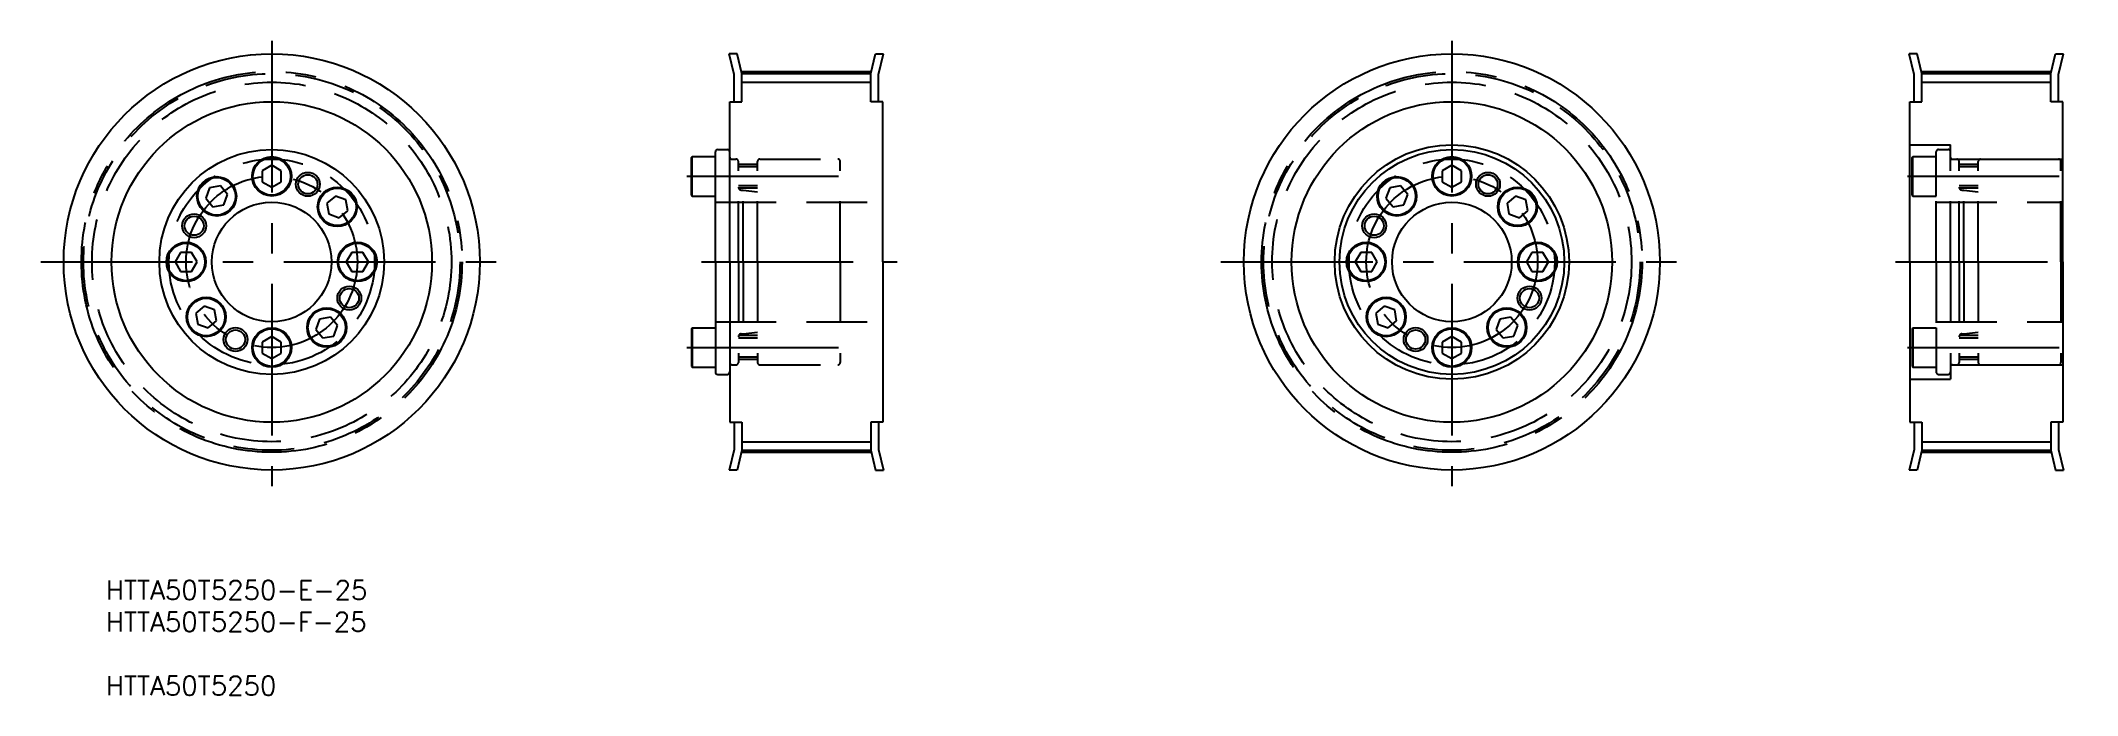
# Model space of a CAD drawing. Extents: x 1 to 427, y 12 to 148.
import ezdxf

# ---------------------------------------------------------------- set-up
doc = ezdxf.new("R2010")
doc.units = 0
doc.header["$PDMODE"] = 1
doc.linetypes.add('CENTER', pattern=[50.8, 31.75, -6.35, 6.35, -6.35])
doc.linetypes.add('DASHED', pattern=[19.05, 12.7, -6.35])
doc.layers.get('0').update_dxf_attribs({"linetype": 'CONTINUOUS'})
doc.layers.add('CENTER', color=1, linetype='CENTER')
doc.styles.add('MISUMI', font='txt.shx')

# ---------------------------------------------------------------- blocks, each defined once
blk = doc.blocks.new('*U6')
at = {"color": 7, "linetype": 'CONTINUOUS', "style": 'MISUMI'}
for s, p in [('HTTA50T5250-E-25', (15.05, 31.56)), ('HTTA50T5250-F-25', (15.05, 24.9)), ('HTTA50T5250', (15.05, 11.56))]:
    blk.add_text(s, height=4, dxfattribs=at).set_placement(p)

msp = doc.modelspace()

# ---------------------------------------------------------------- linework, layer by layer
at = {"color": 7, "linetype": 'CONTINUOUS'}
for p, q in [((146.4, 141.33), (145.38, 145.64)), ((147.03, 145.64), (145.38, 145.64)), ((148, 141.52), (147.03, 145.64)), ((175, 141.52), (175.96, 145.64)), ((175.96, 145.64), (177.61, 145.64)), ((176.6, 141.33), (177.61, 145.64)), ((393.14, 141.33), (392.13, 145.64)), ((393.78, 145.64), (392.13, 145.64)), ((394.74, 141.52), (393.78, 145.64)), ((421.74, 141.52), (422.71, 145.64)), ((422.71, 145.64), (424.36, 145.64)), ((423.34, 141.33), (424.36, 145.64)), ((146.4, 135.64), (146.4, 141.33)), ((148, 135.64), (148, 141.52)), ((148, 141.52), (175, 141.52)), ((175, 135.64), (175, 141.52)), ((176.6, 135.64), (176.6, 141.33)), ((393.14, 135.64), (393.14, 141.33)), ((394.74, 135.64), (394.74, 141.52)), ((394.74, 141.52), (421.74, 141.52)), ((421.74, 135.64), (421.74, 141.52)), ((423.34, 135.64), (423.34, 141.33)), ((145.5, 102.14), (145.5, 135.64)), ((145.5, 135.64), (148, 135.64)), ((177.5, 135.64), (175, 135.64)), ((177.5, 102.14), (177.5, 135.64)), ((392.24, 102.14), (392.24, 135.64)), ((392.24, 135.64), (394.74, 135.64)), ((424.24, 135.64), (421.74, 135.64)), ((424.24, 102.14), (424.24, 135.64)), ((137.5, 123.97), (137.61, 124.17)), ((137.5, 116.12), (137.5, 123.97)), ((137.61, 115.92), (137.61, 124.17)), ((137.61, 124.17), (142.5, 124.17)), ((142.5, 102.14), (142.5, 125.14)), ((142.5, 115.92), (142.5, 124.17)), ((143, 125.64), (145, 125.64)), ((145.5, 102.14), (145.5, 125.14)), ((49.73, 122.35), (47.73, 121.2)), ((47.73, 121.2), (47.73, 118.89)), ((51.73, 121.2), (49.73, 122.35)), ((50.73, 121.78), (50.73, 121.78)), ((51.23, 121.49), (51.23, 121.49)), ((51.73, 118.89), (51.73, 121.2)), ((142.5, 117.54), (142.5, 122.54)), ((296.48, 122.35), (294.48, 121.2)), ((294.48, 121.2), (294.48, 118.89)), ((298.48, 121.2), (296.48, 122.35)), ((297.48, 121.78), (297.48, 121.78)), ((297.98, 121.49), (297.98, 121.49)), ((298.48, 118.89), (298.48, 121.2)), ((36.74, 117.63), (35.95, 115.46)), ((35.95, 115.46), (37.43, 113.69)), ((39.01, 118.03), (36.74, 117.63)), ((40.5, 116.26), (39.01, 118.03)), ((39.71, 114.09), (40.5, 116.26)), ((47.73, 118.89), (49.73, 117.74)), ((49.73, 117.74), (51.73, 118.89)), ((63.04, 115.92), (61.27, 114.44)), ((65.21, 115.13), (63.04, 115.92)), ((65.61, 112.86), (65.21, 115.13)), ((137.5, 116.12), (137.61, 115.92)), ((137.61, 115.92), (142.5, 115.92)), ((283.49, 117.63), (282.7, 115.46)), ((282.7, 115.46), (284.18, 113.69)), ((285.76, 118.03), (283.49, 117.63)), ((287.25, 116.26), (285.76, 118.03)), ((286.46, 114.09), (287.25, 116.26)), ((294.48, 118.89), (296.48, 117.74)), ((296.48, 117.74), (298.48, 118.89)), ((309.79, 115.92), (308.02, 114.44)), ((311.96, 115.13), (309.79, 115.92)), ((312.36, 112.86), (311.96, 115.13)), ((37.43, 113.69), (39.71, 114.09)), ((61.27, 114.44), (61.67, 112.17)), ((61.67, 112.17), (63.84, 111.38)), ((63.84, 111.38), (65.61, 112.86)), ((284.18, 113.69), (286.46, 114.09)), ((308.02, 114.44), (308.42, 112.17)), ((308.42, 112.17), (310.59, 111.38)), ((310.59, 111.38), (312.36, 112.86)), ((30.67, 104.14), (29.52, 102.14)), ((32.98, 104.14), (30.67, 104.14)), ((34.14, 102.14), (32.98, 104.14)), ((66.47, 104.14), (65.32, 102.14)), ((68.78, 104.14), (66.47, 104.14)), ((69.94, 102.14), (68.78, 104.14)), ((277.42, 104.14), (276.27, 102.14)), ((279.73, 104.14), (277.42, 104.14)), ((280.89, 102.14), (279.73, 104.14)), ((313.22, 104.14), (312.07, 102.14)), ((315.53, 104.14), (313.22, 104.14)), ((316.69, 102.14), (315.53, 104.14)), ((29.52, 102.14), (30.67, 100.14)), ((30.67, 100.14), (32.98, 100.14)), ((32.98, 100.14), (34.14, 102.14)), ((65.32, 102.14), (66.47, 100.14)), ((66.47, 100.14), (68.78, 100.14)), ((68.78, 100.14), (69.94, 102.14)), ((142.5, 102.14), (142.5, 79.14)), ((145.5, 102.14), (145.5, 79.14)), ((145.5, 102.14), (145.5, 68.64)), ((177.5, 102.14), (177.5, 68.64)), ((276.27, 102.14), (277.42, 100.14)), ((277.42, 100.14), (279.73, 100.14)), ((279.73, 100.14), (280.89, 102.14)), ((312.07, 102.14), (313.22, 100.14)), ((313.22, 100.14), (315.53, 100.14)), ((315.53, 100.14), (316.69, 102.14)), ((392.24, 102.14), (392.24, 68.64)), ((424.24, 102.14), (424.24, 68.64)), ((35.61, 92.91), (33.85, 91.43)), ((33.85, 91.43), (34.25, 89.15)), ((37.79, 92.12), (35.61, 92.91)), ((36.42, 88.36), (38.19, 89.85)), ((38.19, 89.85), (37.79, 92.12)), ((59.75, 90.2), (58.96, 88.03)), ((62.02, 90.6), (59.75, 90.2)), ((63.51, 88.83), (62.02, 90.6)), ((282.36, 92.91), (280.59, 91.43)), ((280.59, 91.43), (281, 89.15)), ((284.53, 92.12), (282.36, 92.91)), ((283.17, 88.36), (284.93, 89.85)), ((284.93, 89.85), (284.53, 92.12)), ((306.5, 90.2), (305.71, 88.03)), ((308.77, 90.6), (306.5, 90.2)), ((310.26, 88.83), (308.77, 90.6)), ((34.25, 89.15), (36.42, 88.36)), ((49.73, 86.55), (47.73, 85.4)), ((47.73, 85.4), (47.73, 83.09)), ((51.73, 85.4), (49.73, 86.55)), ((51.73, 83.09), (51.73, 85.4)), ((58.96, 88.03), (60.44, 86.26)), ((60.44, 86.26), (62.72, 86.66)), ((62.72, 86.66), (63.51, 88.83)), ((137.5, 88.17), (137.61, 88.37)), ((137.5, 88.17), (137.5, 80.32)), ((137.61, 88.37), (142.5, 88.37)), ((137.61, 88.37), (137.61, 80.12)), ((142.5, 88.37), (142.5, 80.12)), ((142.5, 86.74), (142.5, 81.74)), ((281, 89.15), (283.17, 88.36)), ((296.48, 86.55), (294.48, 85.4)), ((294.48, 85.4), (294.48, 83.09)), ((298.48, 85.4), (296.48, 86.55)), ((298.48, 83.09), (298.48, 85.4)), ((305.71, 88.03), (307.19, 86.26)), ((307.19, 86.26), (309.47, 86.66)), ((309.47, 86.66), (310.26, 88.83)), ((47.73, 83.09), (49.73, 81.94)), ((49.73, 81.94), (51.73, 83.09)), ((294.48, 83.09), (296.48, 81.94)), ((296.48, 81.94), (298.48, 83.09)), ((137.5, 80.32), (137.61, 80.12)), ((137.61, 80.12), (142.5, 80.12)), ((143, 78.64), (145, 78.64)), ((145.5, 68.64), (148, 68.64)), ((146.4, 68.64), (146.4, 62.95)), ((148, 68.64), (148, 62.77)), ((175, 68.64), (175, 62.77)), ((177.5, 68.64), (175, 68.64)), ((176.6, 68.64), (176.6, 62.95)), ((392.24, 68.64), (394.74, 68.64)), ((393.14, 68.64), (393.14, 62.95)), ((394.74, 68.64), (394.74, 62.77)), ((421.74, 68.64), (421.74, 62.77)), ((424.24, 68.64), (421.74, 68.64)), ((423.34, 68.64), (423.34, 62.95)), ((146.4, 62.95), (145.38, 58.64)), ((148, 62.77), (147.03, 58.64)), ((148, 62.77), (175, 62.77)), ((175, 62.77), (175.96, 58.64)), ((176.6, 62.95), (177.61, 58.64)), ((393.14, 62.95), (392.13, 58.64)), ((394.74, 62.77), (393.78, 58.64)), ((394.74, 62.77), (421.74, 62.77)), ((421.74, 62.77), (422.71, 58.64)), ((423.34, 62.95), (424.36, 58.64)), ((147.03, 58.64), (145.38, 58.64)), ((175.96, 58.64), (177.61, 58.64)), ((393.78, 58.64), (392.13, 58.64)), ((422.71, 58.64), (424.36, 58.64))]:
    msp.add_line(p, q, dxfattribs=at)
at = {"color": 3, "linetype": 'CONTINUOUS'}
for p, q in [((148, 139.72), (175, 139.72)), ((394.74, 139.72), (421.74, 139.72)), ((148, 64.57), (175, 64.57)), ((394.74, 64.57), (421.74, 64.57))]:
    msp.add_line(p, q, dxfattribs=at)
at = {"color": 3, "linetype": 'DASHED'}
for p, q in [((145.91, 123.64), (146.8, 123.64)), ((151.8, 123.64), (168.1, 123.64)), ((392.24, 126.64), (400.74, 126.64)), ((392.74, 123.97), (392.86, 124.17)), ((392.74, 116.12), (392.74, 123.97)), ((392.86, 115.92), (392.86, 124.17)), ((392.86, 124.17), (397.74, 124.17)), ((397.74, 102.14), (397.74, 125.14)), ((397.74, 115.92), (397.74, 124.17)), ((398.24, 125.64), (400.24, 125.64)), ((400.74, 123.64), (400.74, 126.64)), ((400.74, 102.14), (400.74, 125.14)), ((400.74, 123.64), (424.24, 123.64)), ((401.15, 123.64), (402.04, 123.64)), ((407.04, 123.64), (423.34, 123.64)), ((147.3, 102.14), (147.3, 123.14)), ((151.3, 122.54), (147.3, 122.54)), ((151.3, 122.04), (147.3, 122.04)), ((151.3, 102.14), (151.3, 123.14)), ((168.6, 102.14), (168.6, 123.14)), ((397.74, 117.54), (397.74, 122.54)), ((402.54, 102.14), (402.54, 123.14)), ((406.54, 122.54), (402.54, 122.54)), ((406.54, 122.04), (402.54, 122.04)), ((406.54, 102.14), (406.54, 123.14)), ((423.84, 102.14), (423.84, 123.14)), ((151.3, 118.04), (147.3, 118.04)), ((151.3, 117.54), (147.3, 117.54)), ((147.9, 117.17), (148.3, 117.17)), ((148.3, 102.14), (148.3, 117.17)), ((148.3, 117.17), (151.3, 116.83)), ((392.74, 116.12), (392.86, 115.92)), ((392.86, 115.92), (397.74, 115.92)), ((406.54, 118.04), (402.54, 118.04)), ((406.54, 117.54), (402.54, 117.54)), ((403.14, 117.17), (403.54, 117.17)), ((403.54, 102.14), (403.54, 117.17)), ((403.54, 117.17), (406.54, 116.83)), ((142.5, 114.64), (177.5, 114.64)), ((397.74, 114.64), (423.84, 114.64)), ((147.3, 102.14), (147.3, 81.14)), ((148.3, 102.14), (148.3, 87.12)), ((151.3, 102.14), (151.3, 81.14)), ((168.6, 102.14), (168.6, 81.14)), ((397.74, 102.14), (397.74, 79.14)), ((400.74, 102.14), (400.74, 79.14)), ((402.54, 102.14), (402.54, 81.14)), ((403.54, 102.14), (403.54, 87.12)), ((406.54, 102.14), (406.54, 81.14)), ((423.84, 102.14), (423.84, 81.14)), ((142.5, 89.64), (177.5, 89.64)), ((397.74, 89.64), (423.84, 89.64)), ((151.3, 86.74), (147.3, 86.74)), ((151.3, 86.24), (147.3, 86.24)), ((147.9, 87.12), (148.3, 87.12)), ((148.3, 87.12), (151.3, 87.46)), ((392.74, 88.17), (392.86, 88.37)), ((392.74, 88.17), (392.74, 80.32)), ((392.86, 88.37), (397.74, 88.37)), ((392.86, 88.37), (392.86, 80.12)), ((397.74, 88.37), (397.74, 80.12)), ((397.74, 86.74), (397.74, 81.74)), ((406.54, 86.74), (402.54, 86.74)), ((406.54, 86.24), (402.54, 86.24)), ((403.14, 87.12), (403.54, 87.12)), ((403.54, 87.12), (406.54, 87.46)), ((151.3, 82.24), (147.3, 82.24)), ((151.3, 81.74), (147.3, 81.74)), ((406.54, 82.24), (402.54, 82.24)), ((406.54, 81.74), (402.54, 81.74)), ((145.91, 80.64), (146.8, 80.64)), ((151.8, 80.64), (168.1, 80.64)), ((392.24, 77.64), (400.74, 77.64)), ((392.74, 80.32), (392.86, 80.12)), ((392.86, 80.12), (397.74, 80.12)), ((398.24, 78.64), (400.24, 78.64)), ((400.74, 80.64), (400.74, 77.64)), ((400.74, 80.64), (424.24, 80.64)), ((401.15, 80.64), (402.04, 80.64)), ((407.04, 80.64), (423.34, 80.64))]:
    msp.add_line(p, q, dxfattribs=at)
at = {"color": 7, "linetype": 'CONTINUOUS'}
for centre, radius in [((49.73, 102.14), 43.5), ((296.48, 102.14), 43.5), ((49.73, 102.14), 33.5), ((296.48, 102.14), 33.5), ((49.73, 102.14), 23.5), ((49.73, 120.04), 4.12), ((49.73, 120.04), 3.92), ((296.48, 102.14), 24.5), ((296.48, 102.14), 23.5), ((296.48, 120.04), 4.12), ((296.48, 120.04), 3.92), ((38.22, 115.86), 4.12), ((38.22, 115.86), 3.92), ((57.29, 118.37), 2), ((284.97, 115.86), 4.12), ((284.97, 115.86), 3.92), ((304.04, 118.37), 2), ((63.44, 113.65), 4.12), ((63.44, 113.65), 3.92), ((310.19, 113.65), 4.12), ((310.19, 113.65), 3.92), ((33.51, 109.71), 2), ((49.73, 102.14), 12.5), ((280.25, 109.71), 2), ((296.48, 102.14), 12.5), ((31.83, 102.14), 4.12), ((31.83, 102.14), 3.92), ((67.63, 102.14), 4.12), ((67.63, 102.14), 3.92), ((278.58, 102.14), 4.12), ((278.58, 102.14), 3.92), ((314.38, 102.14), 4.12), ((314.38, 102.14), 3.92), ((36.02, 90.64), 4.12), ((36.02, 90.64), 3.92), ((65.95, 94.58), 2), ((282.76, 90.64), 4.12), ((282.76, 90.64), 3.92), ((312.7, 94.58), 2), ((61.23, 88.43), 4.12), ((61.23, 88.43), 3.92), ((307.98, 88.43), 4.12), ((307.98, 88.43), 3.92), ((42.16, 85.92), 2), ((49.73, 84.24), 4.12), ((49.73, 84.24), 3.92), ((288.91, 85.92), 2), ((296.48, 84.24), 4.12), ((296.48, 84.24), 3.92)]:
    msp.add_circle(centre, radius, dxfattribs=at)
at = {"color": 3, "linetype": 'DASHED'}
for centre, radius in [((49.73, 102.14), 39.37), ((296.48, 102.14), 39.37), ((49.73, 102.14), 37.57), ((296.48, 102.14), 37.57), ((49.73, 102.14), 21.5), ((296.48, 102.14), 21.5)]:
    msp.add_circle(centre, radius, dxfattribs=at)
at = {"color": 3}
for centre in [(57.29, 118.37), (304.04, 118.37), (33.51, 109.71), (280.25, 109.71), (65.95, 94.58), (312.7, 94.58), (42.16, 85.92), (288.91, 85.92)]:
    msp.add_circle(centre, 2.5, dxfattribs=at)
at = {"color": 7, "linetype": 'CONTINUOUS'}
for centre, start, end in [((143, 125.14), 90, 180), ((145, 125.14), 0, 90), ((143, 79.14), 180, 270), ((145, 79.14), 270, 0)]:
    msp.add_arc(centre, 0.5, start, end, dxfattribs=at)
at = {"color": 3, "linetype": 'DASHED'}
for centre, radius, start, end in [((145.91, 124.05), 0.41, 180, 270), ((146.8, 123.14), 0.5, 0, 90), ((151.8, 123.14), 0.5, 90, 180), ((168.1, 123.14), 0.5, 0, 90), ((398.24, 125.14), 0.5, 90, 180), ((400.24, 125.14), 0.5, 0, 90), ((401.15, 124.05), 0.41, 180, 270), ((402.04, 123.14), 0.5, 0, 90), ((407.04, 123.14), 0.5, 90, 180), ((423.34, 123.14), 0.5, 0, 90), ((147.9, 117.77), 0.6, 180.0007, 270), ((403.14, 117.77), 0.6, 180.0007, 270), ((147.9, 86.52), 0.6, 90, 179.9993), ((403.14, 86.52), 0.6, 90, 179.9993), ((146.8, 81.14), 0.5, 270, 0), ((151.8, 81.14), 0.5, 180, 270), ((168.1, 81.14), 0.5, 270, 0), ((402.04, 81.14), 0.5, 270, 0), ((407.04, 81.14), 0.5, 180, 270), ((423.34, 81.14), 0.5, 270, 0), ((145.91, 80.23), 0.41, 90, 180), ((398.24, 79.14), 0.5, 180, 270), ((400.24, 79.14), 0.5, 270, 0), ((401.15, 80.23), 0.41, 90, 180)]:
    msp.add_arc(centre, radius, start, end, dxfattribs=at)
at = {"color": 7, "linetype": 'CONTINUOUS'}
for p in [(197.34, 124.35), (199.34, 126.85), (200.64, 121.65), (201.14, 121.65), (200.64, 113.05), (201.14, 113.05), (197.34, 110.35), (197.34, 106.6), (199.34, 107.85)]:
    msp.add_point(p, dxfattribs=at)
at = {"layer": 'CENTER', "color": 1, "linetype": 'CENTER'}
for p, q in [((49.73, 148.38), (49.73, 55.26)), ((296.48, 148.38), (296.48, 55.26)), ((147.9, 141.93), (175.09, 141.93)), ((394.65, 141.93), (421.84, 141.93)), ((136.5, 120.04), (169.6, 120.04)), ((391.74, 120.04), (424.84, 120.04)), ((1.43, 102.14), (97.24, 102.14)), ((139.56, 102.14), (180.5, 102.14)), ((248.18, 102.14), (343.99, 102.14)), ((389.24, 102.14), (427.24, 102.14)), ((136.5, 84.24), (169.6, 84.24)), ((391.74, 84.24), (424.84, 84.24)), ((147.9, 62.35), (175.09, 62.35)), ((394.65, 62.35), (421.84, 62.35))]:
    msp.add_line(p, q, dxfattribs=at)
for centre, radius in [((49.73, 102.14), 39.79), ((296.48, 102.14), 39.79), ((49.73, 102.14), 17.9), ((296.48, 102.14), 17.9)]:
    msp.add_circle(centre, radius, dxfattribs=at)

# ---------------------------------------------------------------- block references
at = {"color": 7, "linetype": 'CONTINUOUS'}
msp.add_blockref('*U6', (0, 0), dxfattribs=at)

doc.saveas('drawing.dxf')
